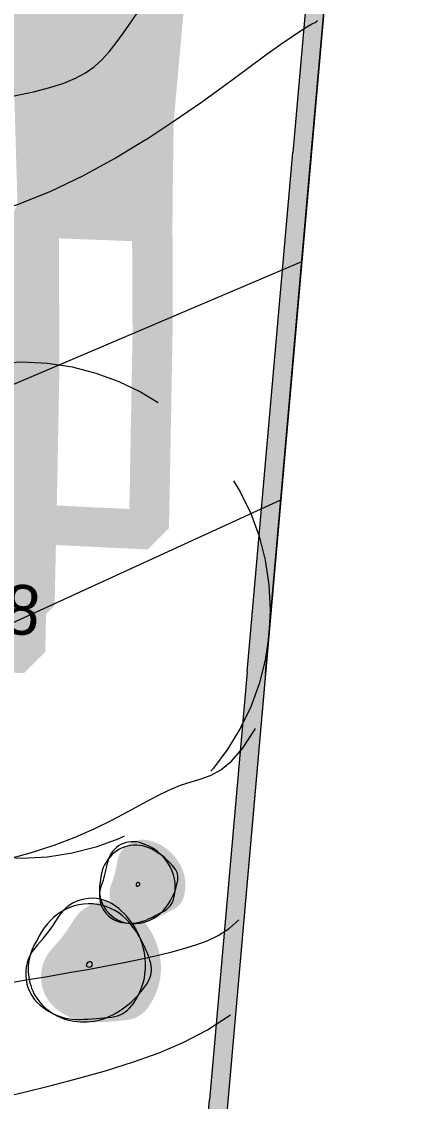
# Model space of a CAD drawing. Header units: centimetres. Extents: x -4381 to 5639, y -3920 to 4826.
# Drawn here: x 187.65 to 190.72, y 62.11 to 70.8 of the extents above; entities that cross this region are included whole.
import ezdxf
from ezdxf.xclip import XClip

# ---------------------------------------------------------------- set-up
doc = ezdxf.new("R2010")
doc.units = ezdxf.units.CM
doc.header["$MEASUREMENT"] = 0
doc.header["$XCLIPFRAME"] = 0
doc.linetypes.add('Tirets', pattern=[0.458611, 0.282222, -0.176389])
for name, color, linetype, lineweight in [('0- COURBES DE NIVEAU_Pen_No__2', 8, 'Continuous', 5), ('0- SITE_Pen_No__101', 252, 'Continuous', 5), ('00-TREES_Pen_No__7', 7, 'Continuous', 5), ('Mur de clôture_Pen_No__1', 7, 'Continuous', 5), ('Mur de clôture_Pen_No__7', 7, 'Continuous', 5)]:
    doc.layers.add(name, color=color, linetype=linetype, lineweight=lineweight)
for name, color, linetype, lineweight, true_color in [('00-TREES_Pen_No__185', 7, 'Continuous', 5, 0xbce39b), ('00-TREES_Pen_No__44', 7, 'Continuous', 5, 0x029e21), ('0_Pen_No__58', 7, 'Continuous', 5, 0xdf0000), ('Mur de clôture_Pen_No__102', 7, 'Continuous', 5, 0xcccccc), ('RECULS_Pen_No__58', 7, 'Continuous', 5, 0xdf0000)]:
    doc.layers.add(name, color=color, linetype=linetype, lineweight=lineweight, true_color=true_color)
doc.layers.add('Drawing & Figure', color=7, linetype='Continuous')
doc.styles.add('GENERATED_STYLE_2', font='')
doc.styles.get('GENERATED_STYLE_2').set_extended_font_data('Arial Narrow Occidental')

# ---------------------------------------------------------------- blocks, each defined once
blk = doc.blocks.new('Drawing_13_13', base_point=(-54.8524, -87.0921))
at = {"layer": '0- SITE_Pen_No__101', "linetype": 'Continuous', "lineweight": 0, "ltscale": 5, "true_color": 0x262626}
for points in [[(188.6039, 70.8985), (185.9914, 71.126), (186.6852, 71.0383), (186.8618, 71.0224), (187.0112, 71.0089), (187.0102, 70.9973), (188.5384, 70.8043)], [(188.7474, 71.092), (188.6734, 70.9952), (188.9429, 70.696), (188.9522, 70.7985)], [(188.7474, 71.092), (188.9522, 70.7985), (188.9611, 70.8971)], [(186.9712, 70.5649), (187.5953, 70.2076), (188.5384, 70.8043), (187.0102, 70.9973)], [(188.6734, 70.9952), (188.6039, 70.8985), (188.9354, 70.613), (188.9429, 70.696)], [(188.6039, 70.8985), (188.5384, 70.8043), (188.9293, 70.5449), (188.9354, 70.613)], [(187.7499, 70.2394), (188.5384, 70.8043), (187.5953, 70.2076)], [(188.5384, 70.8043), (187.7499, 70.2394), (188.4763, 70.7151)], [(188.5384, 70.8043), (188.4763, 70.7151), (188.9097, 70.3278), (188.9138, 70.3727)], [(188.9293, 70.5449), (188.5384, 70.8043), (188.9138, 70.3727)], [(187.8822, 70.2728), (188.4763, 70.7151), (187.7499, 70.2394)], [(188.4763, 70.7151), (187.8822, 70.2728), (188.4171, 70.6333)], [(188.4763, 70.7151), (188.4171, 70.6333), (188.9065, 70.2921), (188.9097, 70.3278)], [(187.994, 70.3085), (188.4171, 70.6333), (187.8822, 70.2728)], [(188.4171, 70.6333), (187.994, 70.3085), (188.3597, 70.5608)], [(188.0885, 70.3478), (188.3597, 70.5608), (187.994, 70.3085)], [(188.3597, 70.5608), (188.0885, 70.3478), (188.3015, 70.497)], [(188.3597, 70.5608), (188.3015, 70.497), (188.8808, 70.0075)], [(188.4171, 70.6333), (188.3597, 70.5608), (188.8809, 70.0083), (188.881, 70.0093)], [(188.4171, 70.6333), (188.881, 70.0093), (188.9065, 70.2921)], [(188.1691, 70.3916), (188.3015, 70.497), (188.0885, 70.3478)], [(188.3015, 70.497), (188.1691, 70.3916), (188.239, 70.441)], [(188.6503, 69.8511), (188.3015, 70.497), (188.239, 70.441)], [(188.8808, 70.0075), (188.3015, 70.497), (188.6503, 69.8511), (188.8802, 70.0011)], [(188.4031, 69.7017), (188.1691, 70.3916), (188.0885, 70.3478)], [(188.6503, 69.8511), (188.239, 70.441), (188.1691, 70.3916)], [(188.1691, 70.3916), (188.4031, 69.7017), (188.6503, 69.8511)], [(188.1468, 69.5618), (187.994, 70.3085), (187.8822, 70.2728)], [(188.4031, 69.7017), (188.0885, 70.3478), (187.994, 70.3085)], [(187.994, 70.3085), (188.1468, 69.5618), (188.4031, 69.7017)], [(187.885, 69.4372), (187.7499, 70.2394), (187.5953, 70.2076)], [(187.5953, 70.2076), (187.621, 69.332), (187.885, 69.4372)], [(188.1468, 69.5618), (187.8822, 70.2728), (187.7499, 70.2394)], [(187.7499, 70.2394), (187.885, 69.4372), (188.1468, 69.5618)], [(188.6503, 69.8511), (188.875, 69.639), (188.8802, 70.0011)], [(188.4031, 69.7017), (188.872, 69.3916), (188.875, 69.639), (188.6503, 69.8511)], [(188.4031, 69.7017), (188.1468, 69.5618), (188.8706, 69.2221), (188.872, 69.3916)], [(188.1468, 69.5618), (187.885, 69.4372), (188.8704, 69.105), (188.8706, 69.2221)], [(186.707, 67.6363), (186.6949, 67.5027), (187.959, 68.0408), (187.9544, 69.0582), (188.5451, 69.036), (188.5484, 68.2917), (188.8734, 68.4301), (188.8704, 69.105), (187.885, 69.4372)], [(186.7106, 67.6766), (186.707, 67.6363), (187.885, 69.4372), (187.621, 69.332)], [(188.5484, 68.2917), (188.5267, 67.0848), (188.8482, 67.0229), (188.8734, 68.4301)], [(186.6892, 67.4392), (187.9438, 67.1973), (187.959, 68.0408), (186.6949, 67.5027)], [(186.6892, 67.4392), (186.5118, 65.4728), (186.7059, 65.5617), (186.7068, 65.6017), (186.7851, 65.5979), (187.9204, 66.1175), (187.9306, 66.5879), (188.6707, 66.5522), (188.8417, 66.7232), (188.8482, 67.0229), (188.5267, 67.0848), (188.5222, 66.8777), (187.9375, 66.9059), (187.9438, 67.1973)], [(186.7851, 65.5979), (187.6739, 65.5554), (187.8447, 65.7263), (187.8511, 66.0314), (187.9201, 66.1004), (187.9204, 66.1175)]]:
    blk.add_hatch(color=250, dxfattribs=at).paths.add_polyline_path(points)
at = {"layer": '00-TREES_Pen_No__185', "linetype": 'Continuous', "lineweight": 0, "ltscale": 5, "true_color": 0xbae3ab}
blk.add_hatch(color=9, dxfattribs=at).paths.add_polyline_path([(188.253, 62.7412, 0.017395), (188.5043, 62.7612, 0.20069), (188.664, 62.8506, 0.191615), (188.7751, 63.2288, 0.21255), (188.5358, 63.6548, 0.444186), (188.0715, 63.5626, -0.052301), (187.9068, 63.3429, 0.435859), (187.9277, 62.8557, 0.185878)])
at = {"layer": '00-TREES_Pen_No__44', "linetype": 'Continuous', "lineweight": 0, "ltscale": 5, "true_color": 0xbfe6c6}
blk.add_hatch(color=254, dxfattribs=at).paths.add_polyline_path([(188.7387, 63.5828, 0.017395), (188.8863, 63.657, 0.20069), (188.9611, 63.7508, 0.191615), (188.9351, 64.0077, 0.21255), (188.6845, 64.2071, 0.444186), (188.4255, 64.0364, -0.052301), (188.3798, 63.8623, 0.435859), (188.513, 63.5718, 0.185878)])
at = {"layer": 'Mur de clôture_Pen_No__102', "linetype": 'Continuous', "lineweight": 0, "ltscale": 5, "true_color": 0x666666}
for points in [[(190.5589, 77.91), (189.84, 69.7497), (189.9894, 69.7362)], [(189.9894, 69.7362), (190.7109, 77.9256), (190.5589, 77.91)], [(189.9894, 69.7362), (189.84, 69.7493), (189.4714, 65.5655), (189.6208, 65.5524)], [(189.4714, 65.5655), (189.1677, 62.1184), (189.3171, 62.1052)], [(189.4714, 65.5655), (189.3171, 62.1052), (189.6208, 65.5524)], [(189.3171, 62.1052), (189.1677, 62.1184), (188.8966, 59.0408), (189.046, 59.0276)]]:
    blk.add_hatch(color=251, dxfattribs=at).paths.add_polyline_path(points)
at = {"layer": '0- COURBES DE NIVEAU_Pen_No__2', "linetype": 'Continuous', "ltscale": 5, "flags": 128}
for points in [[(186.4808, 70.0527), (186.6263, 70.0696), (186.8309, 70.0943), (187.0346, 70.1205), (187.233, 70.1481), (187.4214, 70.1771), (187.5953, 70.2076), (187.7499, 70.2394), (187.8822, 70.2728), (187.994, 70.3085), (188.0885, 70.3478), (188.1691, 70.3916), (188.239, 70.441), (188.3015, 70.497), (188.3597, 70.5608), (188.4171, 70.6333), (188.4763, 70.7151), (188.5384, 70.8043), (188.6039, 70.8985)], [(188.6582, 69.8563), (188.8848, 70.0041), (189.1031, 70.155), (189.3015, 70.2979), (189.4764, 70.427), (189.6243, 70.5366), (189.7429, 70.6223), (189.8346, 70.686), (189.9031, 70.7314), (189.9523, 70.7618), (189.9858, 70.7806), (190.0075, 70.7915), (190.021, 70.7978), (190.0301, 70.8031), (190.0379, 70.8101), (190.0403, 70.8131)], [(186.7367, 69.079), (186.8443, 69.1049), (187.098, 69.1697), (187.3578, 69.2441), (187.621, 69.332), (187.885, 69.4372), (188.1468, 69.5618), (188.4031, 69.7017), (188.6503, 69.8511), (188.6582, 69.8563)], [(186.5905, 67.4582), (189.9133, 68.8728)], [(186.407, 65.4249), (189.7441, 66.9522)], [(187.5406, 64.0576), (187.7332, 64.1107), (187.9157, 64.1696), (188.0845, 64.2341), (188.2394, 64.3024), (188.3816, 64.3719), (188.5119, 64.4401), (188.6313, 64.5048), (188.7409, 64.5633), (188.8415, 64.6133), (188.9342, 64.6523), (189.0201, 64.6798), (189.1016, 64.7034), (189.1813, 64.7325), (189.2615, 64.7767), (189.345, 64.8456), (189.4343, 64.9485), (189.5319, 65.095), (189.5394, 65.1087)], [(186.1722, 62.8216), (186.2366, 62.8336), (186.4415, 62.8708), (186.6501, 62.9077), (186.8602, 62.9439), (187.0699, 62.9795), (187.2771, 63.0142), (187.4795, 63.048), (187.6753, 63.0807), (187.8622, 63.1123), (188.0382, 63.1426), (188.2017, 63.1715), (188.3531, 63.1994), (188.4934, 63.2267), (188.6233, 63.2537), (188.7439, 63.2809), (188.856, 63.3087), (188.9606, 63.3374), (189.0584, 63.3674), (189.1508, 63.4002), (189.2397, 63.4418), (189.3276, 63.4991), (189.4048, 63.5684)], [(187.2744, 62.0895), (187.4669, 62.1318), (187.6747, 62.1796), (187.8925, 62.2327), (188.1153, 62.2912), (188.3379, 62.3546), (188.5553, 62.4231), (188.7634, 62.4972), (188.9622, 62.5815), (189.1531, 62.6811), (189.3372, 62.8016), (189.3385, 62.8026)]]:
    blk.add_lwpolyline(points, dxfattribs=at)
at = {"layer": '00-TREES_Pen_No__7', "linetype": 'Continuous', "ltscale": 5}
for centre, radius, start, end in [((188.5509, 63.9886), 0.209, 75.48496, 171.28539), ((188.5741, 63.8935), 0.2765, 62.01827, 144.56232), ((188.5046, 63.8098), 0.3936, 27.48643, 75.48496), ((188.435, 63.6317), 0.5729, 37.56841, 62.01827), ((188.6177, 63.8625), 0.3301, 144.56232, 179.02428), ((187.4916, 64.1509), 0.8626, 339.30982, 351.28539), ((188.5439, 63.8303), 0.3494, 344.09741, 27.48643), ((188.7916, 63.9061), 0.123, 350.88896, 37.56841), ((188.5538, 63.8095), 0.2725, 167.57732, 266.86522), ((188.5967, 63.85), 0.0201, 128.09239, 201.03959), ((188.5929, 63.8548), 0.014, 309.08909, 128.09239), ((188.4457, 63.9615), 0.4733, 317.45223, 350.88896), ((188.5001, 63.7627), 0.2181, 157.51845, 251.72001), ((188.5891, 63.8595), 0.0201, 236.1031, 309.08909), ((188.2211, 63.4228), 0.319, 53.3221, 149.12254), ((188.1992, 63.2752), 0.4219, 39.85542, 122.39947), ((188.7304, 63.7772), 0.1554, 298.70568, 344.09741), ((188.243, 63.2062), 0.5036, 122.39947, 156.86143), ((188.0529, 63.1969), 0.6007, 5.32357, 53.3221), ((188.5565, 63.8598), 0.3229, 266.86522, 317.45223), ((187.6644, 65.7239), 2.3749, 294.71953, 298.70568), ((186.8177, 64.262), 1.3163, 317.14696, 329.12254), ((188.5304, 63.8543), 0.3145, 251.72001, 293.83949), ((187.852, 62.9853), 0.8742, 15.40555, 39.85542), ((188.0195, 63.1329), 0.3329, 135.35559, 229.55715), ((188.1222, 63.1681), 0.4158, 145.41446, 244.70237), ((188.1202, 63.2032), 0.5331, 321.93455, 5.32357), ((188.2061, 63.2007), 0.0306, 105.92953, 178.87674), ((188.2009, 63.2184), 0.0306, 213.94024, 286.92624), ((188.2036, 63.2096), 0.0214, 286.92624, 105.92953), ((188.5138, 63.1677), 0.1877, 328.72611, 15.40555), ((188.0569, 63.4452), 0.7223, 295.28937, 328.72611), ((188.1149, 63.2448), 0.4799, 229.55715, 271.67664), ((188.3531, 63.0207), 0.2372, 276.54282, 321.93455), ((188.155, 63.2376), 0.4926, 244.70237, 295.28937), ((187.9672, 66.3854), 3.6239, 272.55667, 276.54282)]:
    blk.add_arc(centre, radius, start, end, dxfattribs=at)
at = {"layer": '0_Pen_No__58', "linetype": 'Continuous', "ltscale": 5, "flags": 128}
blk.add_lwpolyline([(188.7291, 55.4311), (168.3329, 57.2712), (170.018, 75.9523), (190.7243, 78.0774), (188.7291, 55.4311)], close=True, dxfattribs=at)
at = {"layer": 'Mur de clôture_Pen_No__1', "linetype": 'Continuous', "ltscale": 5}
for p, q in [((189.4714, 65.5655), (189.84, 69.7493)), ((189.6208, 65.5524), (189.9894, 69.7362)), ((188.8966, 59.0408), (189.1677, 62.1184))]:
    blk.add_line(p, q, dxfattribs=at)
at = {"layer": 'Mur de clôture_Pen_No__7', "linetype": 'Continuous', "ltscale": 5}
for p, q in [((190.5589, 77.91), (189.84, 69.7497)), ((189.9894, 69.7362), (190.7109, 77.9256)), ((189.4714, 65.5655), (189.1677, 62.1184)), ((189.6208, 65.5524), (189.3171, 62.1052))]:
    blk.add_line(p, q, dxfattribs=at)
at = {"layer": 'RECULS_Pen_No__58', "linetype": 'Tirets', "ltscale": 5}
blk.add_circle((187.6581, 66.0633), 2, dxfattribs=at)
at = {"layer": 'RECULS_Pen_No__58', "linetype": 'Continuous', "insert": (187.5114, 66.0755), "char_height": 0.4, "attachment_point": 4, "rotation": 355.08744, "style": 'GENERATED_STYLE_2'}
blk.add_mtext('\\A1;{\\W1.150000x;\\fArial Narrow Occidental|b0|i0|c0|p34;8}', dxfattribs=at)

msp = doc.modelspace()

# ---------------------------------------------------------------- block references
at = {"layer": 'Drawing & Figure', "color": 151, "linetype": 'Continuous', "lineweight": 5, "ltscale": 10, "true_color": 0x80c2ff}
ref = msp.add_blockref('Drawing_13_13', (-54.85237, -87.09209), dxfattribs=at)
XClip(ref).set_block_clipping_path([(166.1260505706, 54.1059969298), (191.9907812231, 80.1417166121)])

doc.saveas('drawing.dxf')
